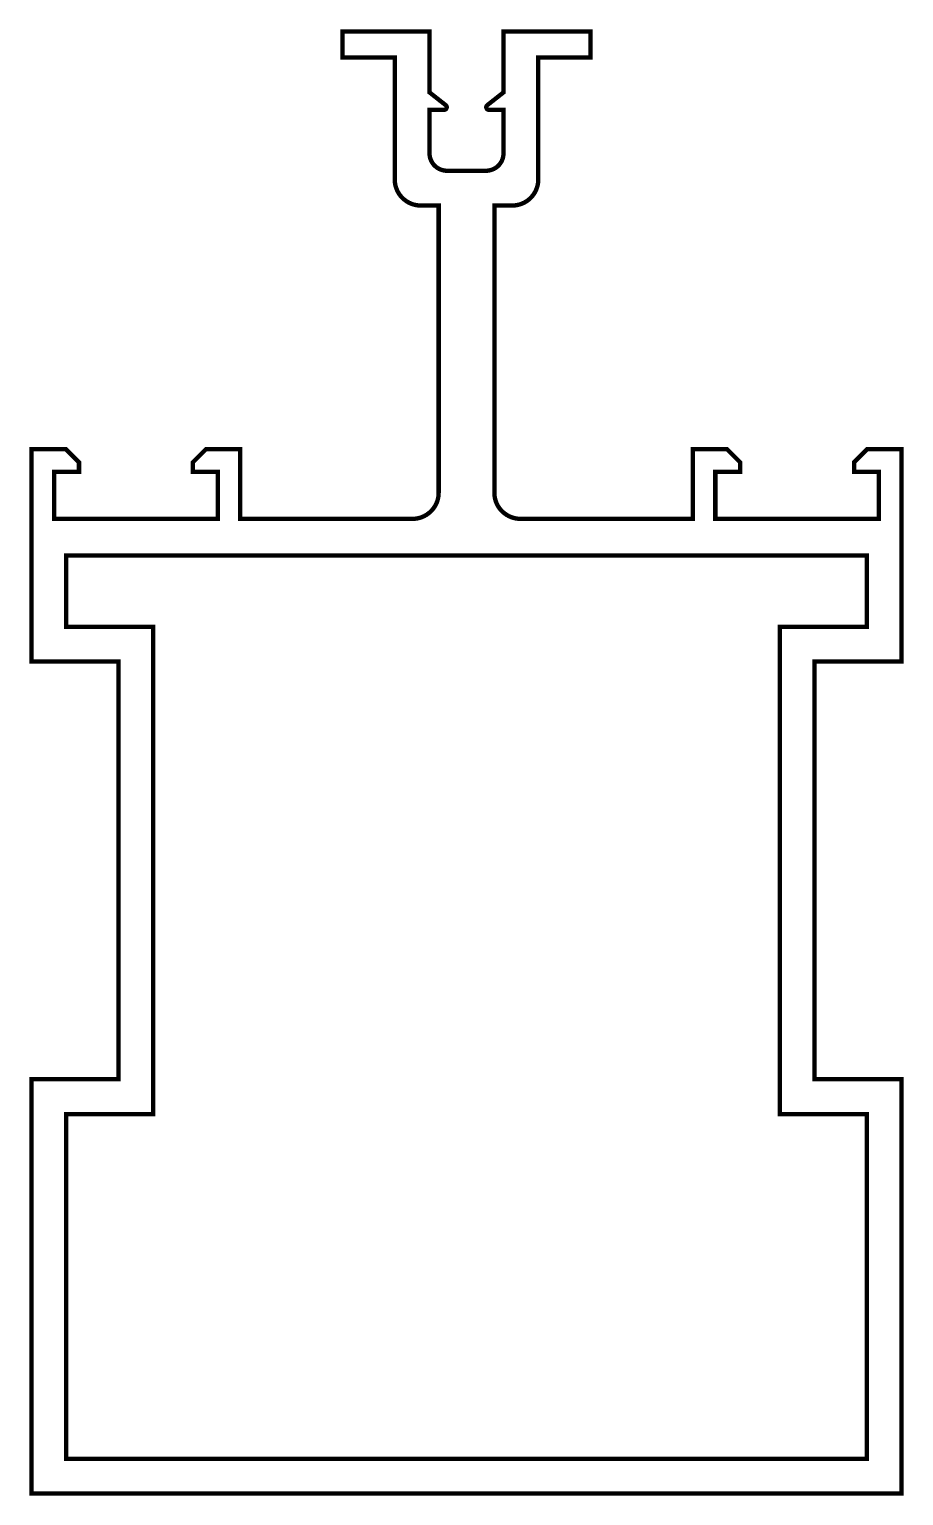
# Model space of a CAD drawing. Extents: x 141 to 191.2, y 155.9 to 240.2.
import ezdxf

# ---------------------------------------------------------------- set-up
doc = ezdxf.new("R2010")
doc.units = 0
doc.layers.get('0').update_dxf_attribs({"linetype": 'CONTINUOUS'})

msp = doc.modelspace()

# ---------------------------------------------------------------- linework, layer by layer
at = {"const_width": 0.25}
msp.add_lwpolyline([(181.823, 214.757), (181.823, 215.305), (181.07, 216.057), (179.093, 216.057), (179.093, 212.057), (169.193, 212.057, -0.414214), (167.693, 213.557), (167.693, 230.057), (168.718, 230.057, 0.414214), (170.218, 231.557), (170.218, 238.557), (173.218, 238.557), (173.218, 240.057), (170.218, 240.057), (168.218, 240.057), (168.218, 236.557), (167.287, 235.825, 0.71211), (167.379, 235.557), (168.218, 235.557), (168.218, 233.057, -0.414214), (167.218, 232.057), (166.093, 232.057), (164.968, 232.057, -0.414214), (163.968, 233.057), (163.968, 235.557), (164.806, 235.557, 0.71211), (164.899, 235.825), (163.968, 236.557), (163.968, 240.057), (158.968, 240.057), (158.968, 238.557), (161.968, 238.557), (161.968, 231.557, 0.414214), (163.468, 230.057), (164.493, 230.057), (164.493, 213.557, -0.414214), (162.993, 212.057), (153.093, 212.057), (153.093, 216.057), (151.115, 216.057), (150.363, 215.305), (150.363, 214.757), (151.793, 214.757), (151.793, 212.057), (142.393, 212.057), (142.393, 214.757), (143.823, 214.757), (143.823, 215.305), (143.07, 216.057), (141.093, 216.057), (141.093, 203.857), (146.093, 203.857), (146.093, 179.857), (141.093, 179.857), (141.093, 156.057), (191.093, 156.057), (191.093, 179.857), (186.093, 179.857), (186.093, 203.857), (191.093, 203.857), (191.093, 216.057), (189.115, 216.057), (188.363, 215.305), (188.363, 214.757), (189.793, 214.757), (189.793, 212.057), (180.393, 212.057), (180.393, 214.757)], format="xyb", close=True, dxfattribs=at)
msp.add_lwpolyline([(143.093, 158.057), (143.093, 177.857), (148.093, 177.857), (148.093, 205.857), (143.093, 205.857), (143.093, 209.957), (189.093, 209.957), (189.093, 205.857), (184.093, 205.857), (184.093, 177.857), (189.093, 177.857), (189.093, 158.057)], close=True, dxfattribs=at)

doc.saveas('drawing.dxf')
